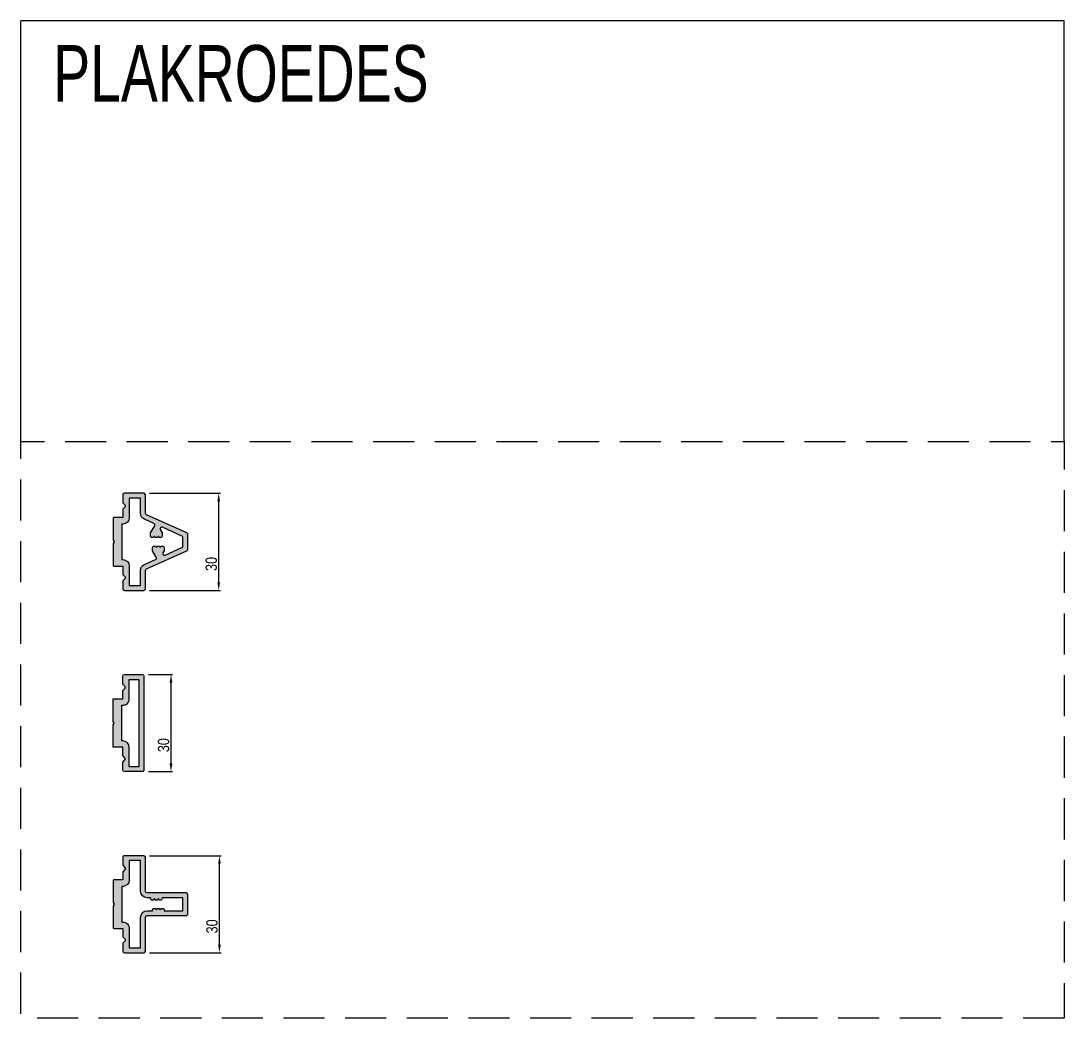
# Model space of a CAD drawing. Header units: millimetres. Extents: x -157 to 4988, y 4688 to 7765.
# Drawn here: x 2333.4 to 2655.9, y 4688.5 to 4996.7 of the extents above; entities that cross this region are included whole.
import ezdxf

# ---------------------------------------------------------------- set-up
doc = ezdxf.new("R2010")
doc.units = ezdxf.units.MM
doc.header["$LTSCALE"] = 0.2
doc.linetypes.add('DASHED2', pattern=[9.524999999999999, 6.35, -3.175])
for name, color, linetype in [('4030050$0$RI-HATCH-P', 7, 'Continuous'), ('4030050$0$RI-PROFILE', 7, 'Continuous'), ('4030150$0$RI-HATCH-P', 7, 'Continuous'), ('4030150$0$RI-PROFILE', 7, 'Continuous'), ('4030603$0$RI-HATCH-P', 7, 'Continuous'), ('4030603$0$RI-PROFILE', 7, 'Continuous'), ('RI-DIMENSION', 7, 'Continuous'), ('RI-LAYOUT', 7, 'Continuous'), ('RI-TEXT-GENERAL-DEU', 7, 'Continuous'), ('RI-TEXT-GENERAL-ENG', 7, 'Continuous'), ('RI-TEXT-GENERAL-FRA', 7, 'Continuous'), ('RI-TEXT-GENERAL-NL', 7, 'Continuous')]:
    doc.layers.add(name, color=color, linetype=linetype)
doc.styles.get("Standard").update_dxf_attribs({"font": 'arial.ttf'})
doc.styles.add('T6', font='arial.ttf', dxfattribs={"width": 0.8, "height": 3.5})
doc.styles.add('T8', font='arial.ttf', dxfattribs={"width": 0.7, "height": 3.5})
doc.dimstyles.new('1-1', dxfattribs={"dimscale": 0, "dimtxt": 2.5, "dimasz": 2.5, "dimexe": 0.5, "dimexo": 1.5, "dimgap": 0.5, "dimtad": 1, "dimzin": 9, "dimdsep": 46, "dimtxsty": 'Standard', "dimcen": 2.5, "dimclrd": 256, "dimclre": 256, "dimclrt": 256, "dimadec": 1, "dimazin": 2, "dimtfac": 1, "dimtmove": 0, "dimatfit": 3, "dimfxl": 1, "dimtolj": 1, "dimtzin": 9, "dimlwd": -1, "dimlwe": -1, "dimarcsym": 0})

# ---------------------------------------------------------------- blocks, each defined once
blk = doc.blocks.new('4030603$0$4030603B')
at = {"layer": '4030603$0$RI-PROFILE'}
for points in [[(12.72048531327798, -2.872849336199579e-08), (17.27951477065946, -2.873031235139933e-08, 0.2950712656434887), (17.73542898302352, 0.294714241213569), (23.36859795638711, 12.80528570130053, -0.2950712656432928), (23.8245121687506, 13.09999997124413), (29.5000000419669, 13.09999997124231, 0.4142135623730284), (30.0000000419669, 13.59999997124186), (30.00000004196872, 19.59999997124186, 0.4142135623731616), (29.50000004196872, 20.09999997124231), (27.03989184213978, 20.09999997124322), (26.28789184214574, 19.34799997124918), (25.81450965945359, 19.34799997124918), (25.06250965945955, 20.09999997124368), (22.50000004196872, 20.09999997124459), (22.50000004196963, 22.89999997124477, 0.414213562373095), (22.30000004196981, 23.09999997124504), (15.51961528424007, 23.09999997124731), (15.00000004196963, 22.79999997124759), (14.48038479969918, 23.09999997124777), (7.700000041969446, 23.0999999712505, 0.414213562373095), (7.500000041969628, 22.89999997125022), (7.500000041968718, 20.0999999712505), (4.940248116840934, 20.09999997125141), (4.188248116841436, 19.34799997125145), (3.714154523001611, 19.34799997125191), (2.962154523002113, 20.09999997125186), (0.5000000419687183, 20.09999997125277, 0.4142135623730284), (4.196871827844006e-08, 19.59999997125323), (4.196508029963297e-08, 13.59999997125323, 0.414213562373095), (0.5000000419668993, 13.09999997125277), (6.175487915185016, 13.09999997125095, -0.2950712656433403), (6.631402127548512, 12.8052857013069), (12.26457110091459, 0.2947142412151038, 0.2950712656432855)], [(13.69012256723738, 1.499999971270256), (16.3098775167075, 1.499999971269347, 0.2950712656434885), (16.76579172907151, 1.794714241213228), (19.49491361488191, 7.855756353950198, 0.7265425280052866), (18.79082098137178, 8.495101378662355), (17.75000004346708, 7.899999971445936), (16.75000003948281, 7.899999971445482), (16.37500003984206, 8.116506323014391, -0.2679491924311116), (16.3000000400578, 8.246410133706604), (16.30000004090004, 8.753589810678932, -0.2679491924311205), (16.37500004111575, 8.883493621122057), (16.75000004147506, 9.0999999714453), (16.37500004183431, 9.31650632301421, -0.2679491924309085), (16.30000004205004, 9.446410133706308), (16.30000004289184, 9.953589810678864, -0.2679491924311635), (16.37500004310749, 10.08349362112205), (16.75000004346686, 10.29999997144557), (16.37500004382622, 10.51650632301397, -0.2679491924313304), (16.30000004404184, 10.64641013370624), (16.30000004493127, 11.18215896054875, -0.2839990346092803), (16.38287827681393, 11.31630316719958), (16.7500000434668, 11.49999997127031), (17.75000004346504, 11.49999997127031), (19.96507196307772, 10.23445706052485, 0.4426170886650712), (20.66902425148717, 10.46331083895825), (22.00085531929929, 13.42114289146826, -0.2950712656434381), (23.82451216875521, 14.59999997124339), (28.50000004197116, 14.59999997124157), (28.50000004197116, 18.10000058735284), (22.50000004197139, 18.10000058735511, -0.4142135623729869), (20.50000004197207, 20.10000058735511), (20.50000004197207, 20.40000058735575), (9.5000000419721, 20.4000005873603), (9.500000041970395, 20.10000058734977, -0.4142135623715217), (7.50000004196977, 18.10000058736114), (1.500000041971191, 18.10000058736284), (1.500000041969372, 14.59999997125158), (6.175487915188853, 14.5999999712497, -0.2950712656432446), (7.999144764643233, 13.4211428914744), (9.545859462212263, 9.986080878636244, 0.4426170886650231), (10.24981175062163, 9.75722710020284), (12.25000004451095, 10.89999997952771), (13.25000004451095, 10.89999997952771), (13.62500004609478, 10.68349362683728, -0.2679491934831935), (13.70000004587916, 10.55358981555617), (13.70000004304603, 10.04641013743333, -0.2679491913791988), (13.62500004283038, 9.916506327579043), (13.25000004247096, 9.699999977255516), (13.62500004211154, 9.48349362568706, -0.2679491924310258), (13.70000004189592, 9.353589814994962), (13.70000004105424, 8.84641013802252, -0.2679491924312064), (13.62500004083864, 8.716506327579282), (13.25000004047916, 8.499999977255698), (13.62500004011991, 8.283493625686674, -0.2679491924311116), (13.70000003990418, 8.153589814994461), (13.70000003906199, 7.64641013802202, -0.2679491924309604), (13.62500003884634, 7.516506327578952), (13.25000003848692, 7.299999977255425), (12.25000004451095, 7.29999997725497), (11.57301066605521, 7.687076480736096, 0.7265425270267584), (10.86891803365722, 7.047731455387975), (13.23420835487372, 1.794714241214081, 0.2950712656432803)]]:
    blk.add_lwpolyline(points, format="xyb", close=True, dxfattribs=at)
blk = doc.blocks.new('4030603')
at = {"layer": '4030603$0$RI-HATCH-P'}
h = blk.add_hatch(color=256, dxfattribs=at)
h.dxf.hatch_style = 1
edge = h.paths.add_edge_path()
edge.add_line((12.72048531327798, -2.872849336199579e-08), (17.27951477065946, -2.873031235139933e-08))
edge.add_arc((17.27951477065967, 0.4999999712697314), 0.5000000000000437, 269.999999999976, 335.7592619131087)
edge.add_line((17.73542898302352, 0.294714241213569), (23.36859795638711, 12.80528570130053))
edge.add_arc((23.82451216875063, 12.59999997124439), 0.4999999999997395, 90.00000000000358, 155.7592619130953, ccw=False)
edge.add_line((23.8245121687506, 13.09999997124413), (29.5000000419669, 13.09999997124231))
edge.add_arc((29.50000004196707, 13.59999997124214), 0.4999999999998295, 269.9999999999804, 359.9999999999674)
edge.add_line((30.0000000419669, 13.59999997124186), (30.00000004196872, 19.59999997124186))
edge.add_arc((29.50000004196855, 19.59999997124214), 0.5000000000001705, 359.9999999999674, 449.9999999999804)
edge.add_line((29.50000004196872, 20.09999997124231), (27.03989184213978, 20.09999997124322))
edge.add_line((27.03989184213978, 20.09999997124322), (26.28789184214574, 19.34799997124918))
edge.add_line((26.28789184214574, 19.34799997124918), (25.81450965945359, 19.34799997124918))
edge.add_line((25.81450965945359, 19.34799997124918), (25.06250965945955, 20.09999997124368))
edge.add_line((25.06250965945955, 20.09999997124368), (22.50000004196872, 20.09999997124459))
edge.add_line((22.50000004196872, 20.09999997124459), (22.50000004196963, 22.89999997124477))
edge.add_arc((22.30000004196958, 22.89999997124499), 0.2000000000000455, 359.9999999999349, 449.9999999999349)
edge.add_line((22.30000004196981, 23.09999997124504), (15.51961528424007, 23.09999997124731))
edge.add_line((15.51961528424007, 23.09999997124731), (15.00000004196963, 22.79999997124759))
edge.add_line((15.00000004196963, 22.79999997124759), (14.48038479969918, 23.09999997124777))
edge.add_line((14.48038479969918, 23.09999997124777), (7.700000041969446, 23.0999999712505))
edge.add_arc((7.700000041969673, 22.89999997125045), 0.2000000000000455, 90.00000000006513, 180.0000000000651)
edge.add_line((7.500000041969628, 22.89999997125022), (7.500000041968718, 20.0999999712505))
edge.add_line((7.500000041968718, 20.0999999712505), (4.940248116840934, 20.09999997125141))
edge.add_line((4.940248116840934, 20.09999997125141), (4.188248116841436, 19.34799997125145))
edge.add_line((4.188248116841436, 19.34799997125145), (3.714154523001611, 19.34799997125191))
edge.add_line((3.714154523001611, 19.34799997125191), (2.962154523002113, 20.09999997125186))
edge.add_line((2.962154523002113, 20.09999997125186), (0.5000000419687183, 20.09999997125277))
edge.add_arc((0.5000000419685477, 19.59999997125294), 0.4999999999998295, 89.99999999998046, 179.9999999999674)
edge.add_line((4.196871827844006e-08, 19.59999997125323), (4.196508029963297e-08, 13.59999997125323))
edge.add_arc((0.5000000419662172, 13.59999997125391), 0.5000000000011369, 180.0000000000782, 270.0000000000782)
edge.add_line((0.5000000419668993, 13.09999997125277), (6.175487915185016, 13.09999997125095))
edge.add_arc((6.175487915184675, 12.59999997125105), 0.4999999999999005, 24.24073808685938, 89.99999999996089, ccw=False)
edge.add_line((6.631402127548512, 12.8052857013069), (12.26457110091459, 0.2947142412151038))
edge.add_arc((12.72048531327807, 0.4999999712711699), 0.499999999999664, 204.2407380868989, 269.9999999999888)
edge = h.paths.add_edge_path(flags=16)
edge.add_line((13.69012256723738, 1.499999971270256), (16.3098775167075, 1.499999971269347))
edge.add_arc((16.30987751670768, 1.999999971269347), 0.5, 269.9999999999793, 335.759261913112)
edge.add_line((16.76579172907151, 1.794714241213228), (19.49491361488191, 7.855756353950198))
edge.add_arc((19.03899940251806, 8.061042084006269), 0.5000000000000011, 335.759261913118, 479.7592619131065)
edge.add_line((18.79082098137178, 8.495101378662355), (17.75000004346708, 7.899999971445936))
edge.add_line((17.75000004346708, 7.899999971445936), (16.75000003948281, 7.899999971445482))
edge.add_line((16.75000003948281, 7.899999971445482), (16.37500003984206, 8.116506323014391))
edge.add_arc((16.45000004005779, 8.246410133457504), 0.1499999999999989, 179.9999999048507, 239.9999999048489, ccw=False)
edge.add_line((16.3000000400578, 8.246410133706604), (16.30000004090004, 8.753589810678932))
edge.add_arc((16.45000004090004, 8.753589810429851), 0.1499999999999986, 119.9999999048581, 179.9999999048582, ccw=False)
edge.add_line((16.37500004111575, 8.883493621122057), (16.75000004147506, 9.0999999714453))
edge.add_line((16.75000004147506, 9.0999999714453), (16.37500004183431, 9.31650632301421))
edge.add_arc((16.45000004205004, 9.446410133457322), 0.1499999999999989, 179.9999999048941, 239.9999999048489, ccw=False)
edge.add_line((16.30000004205004, 9.446410133706308), (16.30000004289184, 9.953589810678864))
edge.add_arc((16.45000004289184, 9.953589810429872), 0.1499999999999986, 119.999999904883, 179.9999999048921, ccw=False)
edge.add_line((16.37500004310749, 10.08349362112205), (16.75000004346686, 10.29999997144557))
edge.add_line((16.75000004346686, 10.29999997144557), (16.37500004382622, 10.51650632301397))
edge.add_arc((16.45000004404184, 10.64641013345715), 0.1499999999999989, 179.9999999048541, 239.99999990489908, ccw=False)
edge.add_line((16.30000004404184, 10.64641013370624), (16.30000004493127, 11.18215896054875))
edge.add_arc((16.45000004493127, 11.18215896029968), 0.1499999999999986, 116.58201891331649, 179.9999999048643, ccw=False)
edge.add_line((16.38287827681393, 11.31630316719958), (16.7500000434668, 11.49999997127031))
edge.add_line((16.7500000434668, 11.49999997127031), (17.75000004346504, 11.49999997127031))
edge.add_line((17.75000004346504, 11.49999997127031), (19.96507196307772, 10.23445706052485))
edge.add_arc((20.21311003912336, 10.66859656901445), 0.5000000000000191, 240.2592619131028, 335.7592619131028)
edge.add_line((20.66902425148717, 10.46331083895825), (22.00085531929929, 13.42114289146826))
edge.add_arc((23.82451216875441, 12.59999997124339), 2, 89.9999999999772, 155.7592619130994, ccw=False)
edge.add_line((23.82451216875521, 14.59999997124339), (28.50000004197116, 14.59999997124157))
edge.add_line((28.50000004197116, 14.59999997124157), (28.50000004197116, 18.10000058735284))
edge.add_line((28.50000004197116, 18.10000058735284), (22.50000004197139, 18.10000058735511))
edge.add_arc((22.5000000419721, 20.10000058735514), 2.000000000000028, 180.0000000000008, 269.99999999997965, ccw=False)
edge.add_line((20.50000004197207, 20.10000058735511), (20.50000004197207, 20.40000058735575))
edge.add_line((20.50000004197207, 20.40000058735575), (9.5000000419721, 20.4000005873603))
edge.add_line((9.5000000419721, 20.4000005873603), (9.500000041970395, 20.10000058734977))
edge.add_arc((7.500000041970395, 20.10000058736114), 2, 269.9999999999821, 359.9999999996743, ccw=False)
edge.add_line((7.50000004196977, 18.10000058736114), (1.500000041971191, 18.10000058736284))
edge.add_line((1.500000041971191, 18.10000058736284), (1.500000041969372, 14.59999997125158))
edge.add_line((1.500000041969372, 14.59999997125158), (6.175487915188853, 14.5999999712497))
edge.add_arc((6.175487915188038, 12.5999999712497), 2, 24.240738086895192, 89.99999999997658, ccw=False)
edge.add_line((7.999144764643233, 13.4211428914744), (9.545859462212263, 9.986080878636244))
edge.add_arc((10.00177367457605, 10.19136660869246), 0.5000000000000004, 204.2407380868997, 299.7407380868905)
edge.add_line((10.24981175062163, 9.75722710020284), (12.25000004451095, 10.89999997952771))
edge.add_line((12.25000004451095, 10.89999997952771), (13.25000004451095, 10.89999997952771))
edge.add_line((13.25000004451095, 10.89999997952771), (13.62500004609478, 10.68349362683728))
edge.add_arc((13.55000004587916, 10.5535898163941), 0.1499999999999998, -3.200665901204047e-07, 59.999999904898516, ccw=False)
edge.add_line((13.70000004587916, 10.55358981555617), (13.70000004304603, 10.04641013743333))
edge.add_arc((13.55000004304603, 10.04641013827122), 0.1500000000000004, 299.9999999048836, 359.99999967994967, ccw=False)
edge.add_line((13.62500004283038, 9.916506327579043), (13.25000004247096, 9.699999977255516))
edge.add_line((13.25000004247096, 9.699999977255516), (13.62500004211154, 9.48349362568706))
edge.add_arc((13.55000004189592, 9.353589815243883), 0.1499999999999998, -9.508079301667749e-08, 59.999999904898516, ccw=False)
edge.add_line((13.70000004189592, 9.353589814994962), (13.70000004105424, 8.84641013802252))
edge.add_arc((13.55000004105424, 8.846410138271422), 0.1500000000000004, 299.99999990490886, 359.9999999049267, ccw=False)
edge.add_line((13.62500004083864, 8.716506327579282), (13.25000004047916, 8.499999977255698))
edge.add_line((13.25000004047916, 8.499999977255698), (13.62500004011991, 8.283493625686674))
edge.add_arc((13.55000003990418, 8.153589815243562), 0.1499999999999997, -9.514928933640476e-08, 59.99999990484832, ccw=False)
edge.add_line((13.70000003990418, 8.153589814994461), (13.70000003906199, 7.64641013802202))
edge.add_arc((13.55000003906199, 7.646410138271125), 0.1500000000000004, 299.9999999048838, 359.999999904849, ccw=False)
edge.add_line((13.62500003884634, 7.516506327578952), (13.25000003848692, 7.299999977255425))
edge.add_line((13.25000003848692, 7.299999977255425), (12.25000004451095, 7.29999997725497))
edge.add_line((12.25000004451095, 7.29999997725497), (11.57301066605521, 7.687076480736096))
edge.add_arc((11.32483224602102, 7.25301718544416), 0.5, 60.24073823368905, 204.2407380868965)
edge.add_line((10.86891803365722, 7.047731455387975), (13.23420835487372, 1.794714241214081))
edge.add_arc((13.69012256723752, 1.99999997127026), 0.5000000000000038, 204.2407380868956, 269.9999999999845)
blk.add_blockref('4030603$0$4030603B', (0, 0))
blk = doc.blocks.new('4030150$0$4030150B')
at = {"layer": '4030150$0$RI-PROFILE'}
for points in [[(9.999999884854397, 29.50000002343285, 0.414213562373095), (9.499999884854851, 30.00000002343285), (3.499999884854397, 30.00000002343467, 0.4142135623733614), (2.999999884854397, 29.50000002343558), (2.999999884853487, 27.03989182360664), (3.751999884847528, 26.28789182361169), (3.751999884847528, 25.81450964092045), (2.999999884853032, 25.06250964092641), (2.999999884851668, 22.50000002343558), (0.1999998848519411, 22.50000002343648, 0.414213562373095), (-1.151483317585189e-07, 22.30000002343667), (-1.151506054952733e-07, 15.51961526570693), (0.2999998848491217, 15.00000002343648), (-1.151510602426242e-07, 14.48038478116604), (-1.151537887267295e-07, 7.70000002343631, 0.414213562373095), (0.1999998848464841, 7.500000023436492), (2.999999884846211, 7.500000023435582), (2.999999884845302, 4.940248098307798), (3.7519998848448, 4.18824809830739), (3.751999884848438, 3.714154504471203), (2.999999884844847, 2.962154504468977), (2.999999884843483, 0.5000000234355824, 0.414213562373095), (3.499999884843483, 2.343558236361787e-08), (9.499999884843938, 2.343285387951255e-08, 0.414213562373095), (9.999999884843938, 0.5000000234328539), (9.99999988484894, 11.00000002343285, -0.414213562373095), (10.49999988484894, 11.50000002343285), (22.59994058978686, 11.50000002343285, 0.4142135623732282), (23.09994058978732, 12.00000002343285), (23.09994058978686, 18.00000002343285, 0.4142135623729618), (22.59994058978732, 18.50000002343285), (10.49999988485076, 18.50000002343467, -0.414213562373095), (9.999999884850759, 19.00000002343467)], [(12.19994058153004, 13.00000002343285), (12.19994058153004, 13.250000025975), (12.41644693422047, 13.62500002755888, -0.2679491934831935), (12.54635074550158, 13.70000002734326), (13.05353042362442, 13.70000002451008, -0.2679491913791988), (13.18343423347864, 13.62500002429448), (13.39994058380223, 13.250000023935), (13.61644693537068, 13.62500002357564, -0.2679491924310258), (13.74635074606278, 13.70000002336002), (14.25353042303522, 13.70000002251828, -0.2679491924312064), (14.38343423347846, 13.62500002230269), (14.59994058380205, 13.25000002194321), (14.81644693537107, 13.62500002158396, -0.2679491924311116), (14.94635074606328, 13.70000002136823), (15.45353042303572, 13.70000002052603, -0.2679491924309604), (15.58343423347873, 13.62500002031044), (15.79994058380232, 13.25000001995096), (15.79994058380243, 13.00000002343285), (21.59994058978732, 13.00000002343285), (21.59994058978686, 17.00000002343285), (15.19994058961215, 17.00000002343387), (15.19994058961226, 16.75000002094686), (14.98343423804335, 16.37500002130611, -0.2679491924311116), (14.85353042735114, 16.30000002152184), (14.34635075037881, 16.30000002236415, -0.2679491924311205), (14.21644693993569, 16.37500002257985), (13.99994058961244, 16.7500000229391), (13.78343423804353, 16.37500002329836, -0.2679491924309085), (13.65353042735143, 16.30000002351409), (13.14635075037888, 16.30000002435594, -0.2679491924311635), (13.01644693993564, 16.37500002457153), (12.79994058961217, 16.7500000249309), (12.58343423804371, 16.37500002529026, -0.2679491924313304), (12.4535304273515, 16.30000002550588), (11.91778160050894, 16.30000002639537, -0.2839990346092803), (11.78363739385811, 16.38287825827803), (11.59994058978743, 16.7500000249309), (11.59994058978743, 17.0000000234345), (10.49999988485076, 17.00000002343467, -0.414213562373095), (8.499999884850759, 19.00000002343467), (8.499999884854397, 28.50000002343376), (4.999999884854397, 28.50000002343467), (4.999999884851668, 22.50000002343467, -0.4142135623729618), (2.999999884851668, 20.50000002343558), (2.699999884851486, 20.50000002343558), (2.699999884847848, 9.500000023433756), (2.999999884846211, 9.500000023433756, -0.4142135623732282), (4.999999884846211, 7.500000023432847), (4.999999884844392, 1.500000023434673), (8.499999884844392, 1.500000023433763), (8.49999988484894, 11.00000002343285, -0.414213562373095), (10.49999988484894, 13.00000002343285)]]:
    blk.add_lwpolyline(points, format="xyb", close=True, dxfattribs=at)
blk = doc.blocks.new('4030150')
at = {"layer": '4030150$0$RI-HATCH-P'}
h = blk.add_hatch(color=256, dxfattribs=at)
h.dxf.hatch_style = 1
edge = h.paths.add_edge_path()
edge.add_arc((9.499999884854624, 29.50000002343307), 0.4999999999997726, 359.999999999974, 449.999999999974)
edge.add_line((9.499999884854851, 30.00000002343285), (3.499999884854397, 30.00000002343467))
edge.add_arc((3.499999884853715, 29.50000002343535), 0.4999999999993179, 89.99999999992184, 179.9999999999739)
edge.add_line((2.999999884854397, 29.50000002343558), (2.999999884853487, 27.03989182360664))
edge.add_line((2.999999884853487, 27.03989182360664), (3.751999884847528, 26.28789182361169))
edge.add_line((3.751999884847528, 26.28789182361169), (3.751999884847528, 25.81450964092045))
edge.add_line((3.751999884847528, 25.81450964092045), (2.999999884853032, 25.06250964092641))
edge.add_line((2.999999884853032, 25.06250964092641), (2.999999884851668, 22.50000002343558))
edge.add_line((2.999999884851668, 22.50000002343558), (0.1999998848519411, 22.50000002343648))
edge.add_arc((0.1999998848517137, 22.30000002343644), 0.2000000000000455, 89.99999999993486, 179.9999999999349)
edge.add_line((-1.151483317585189e-07, 22.30000002343667), (-1.151506054952733e-07, 15.51961526570693))
edge.add_line((-1.151506054952733e-07, 15.51961526570693), (0.2999998848491217, 15.00000002343648))
edge.add_line((0.2999998848491217, 15.00000002343648), (-1.151510602426242e-07, 14.48038478116604))
edge.add_line((-1.151510602426242e-07, 14.48038478116604), (-1.151537887267295e-07, 7.70000002343631))
edge.add_arc((0.1999998848462567, 7.700000023436537), 0.2000000000000455, 180.0000000000651, 270.0000000000651)
edge.add_line((0.1999998848464841, 7.500000023436492), (2.999999884846211, 7.500000023435582))
edge.add_line((2.999999884846211, 7.500000023435582), (2.999999884845302, 4.940248098307798))
edge.add_line((2.999999884845302, 4.940248098307798), (3.7519998848448, 4.18824809830739))
edge.add_line((3.7519998848448, 4.18824809830739), (3.751999884848438, 3.714154504471203))
edge.add_line((3.751999884848438, 3.714154504471203), (2.999999884844847, 2.962154504468977))
edge.add_line((2.999999884844847, 2.962154504468977), (2.999999884843483, 0.5000000234355824))
edge.add_arc((3.499999884843483, 0.5000000234355824), 0.5, 180, 270)
edge.add_line((3.499999884843483, 2.343558236361787e-08), (9.499999884843938, 2.343285387951255e-08))
edge.add_arc((9.499999884843938, 0.5000000234328539), 0.5, 270, 360)
edge.add_line((9.999999884843938, 0.5000000234328539), (9.99999988484894, 11.00000002343285))
edge.add_arc((10.49999988484894, 11.00000002343285), 0.5, 90, 180, ccw=False)
edge.add_line((10.49999988484894, 11.50000002343285), (22.59994058978686, 11.50000002343285))
edge.add_arc((22.5999405897872, 12.00000002343296), 0.5000000000001137, 269.9999999999609, 359.999999999987)
edge.add_line((23.09994058978732, 12.00000002343285), (23.09994058978686, 18.00000002343285))
edge.add_arc((22.59994058978697, 18.00000002343296), 0.4999999999998863, 359.999999999987, 449.9999999999609)
edge.add_line((22.59994058978732, 18.50000002343285), (10.49999988485076, 18.50000002343467))
edge.add_arc((10.49999988485076, 19.00000002343467), 0.5, 180, 270, ccw=False)
edge.add_line((9.999999884850759, 19.00000002343467), (9.999999884854397, 29.50000002343285))
edge = h.paths.add_edge_path(flags=16)
edge.add_line((12.19994058153004, 13.00000002343285), (12.19994058153004, 13.250000025975))
edge.add_line((12.19994058153004, 13.250000025975), (12.41644693422047, 13.62500002755888))
edge.add_arc((12.54635074466364, 13.55000002734326), 0.1499999999999998, 89.99999967993341, 149.9999999048985, ccw=False)
edge.add_line((12.54635074550158, 13.70000002734326), (13.05353042362442, 13.70000002451008))
edge.add_arc((13.05353042278655, 13.55000002451015), 0.1499999999999222, 29.999999904891524, 89.9999996799578, ccw=False)
edge.add_line((13.18343423347864, 13.62500002429448), (13.39994058380223, 13.250000023935))
edge.add_line((13.39994058380223, 13.250000023935), (13.61644693537068, 13.62500002357564))
edge.add_arc((13.74635074581386, 13.55000002336002), 0.1499999999999998, 89.9999999049192, 149.9999999048985, ccw=False)
edge.add_line((13.74635074606278, 13.70000002336002), (14.25353042303522, 13.70000002251828))
edge.add_arc((14.25353042278632, 13.55000002251828), 0.1500000000000004, 29.99999990490892, 89.99999990492671, ccw=False)
edge.add_line((14.38343423347846, 13.62500002230269), (14.59994058380205, 13.25000002194321))
edge.add_line((14.59994058380205, 13.25000002194321), (14.81644693537107, 13.62500002158396))
edge.add_arc((14.94635074581418, 13.55000002136823), 0.1499999999999997, 89.99999990485071, 149.9999999048483, ccw=False)
edge.add_line((14.94635074606328, 13.70000002136823), (15.45353042303572, 13.70000002052603))
edge.add_arc((15.45353042278664, 13.55000002052611), 0.1499999999999222, 29.999999904891524, 89.9999999048568, ccw=False)
edge.add_line((15.58343423347873, 13.62500002031044), (15.79994058380232, 13.25000001995096))
edge.add_line((15.79994058380232, 13.25000001995096), (15.79994058380243, 13.00000002343285))
edge.add_line((15.79994058380243, 13.00000002343285), (21.59994058978732, 13.00000002343285))
edge.add_line((21.59994058978732, 13.00000002343285), (21.59994058978686, 17.00000002343285))
edge.add_line((21.59994058978686, 17.00000002343285), (15.19994058961215, 17.00000002343387))
edge.add_line((15.19994058961215, 17.00000002343387), (15.19994058961226, 16.75000002094686))
edge.add_line((15.19994058961226, 16.75000002094686), (14.98343423804335, 16.37500002130611))
edge.add_arc((14.85353042760024, 16.45000002152184), 0.1499999999999989, 269.9999999048507, 329.9999999048489, ccw=False)
edge.add_line((14.85353042735114, 16.30000002152184), (14.34635075037881, 16.30000002236415))
edge.add_arc((14.34635075062789, 16.45000002236414), 0.1499999999999986, 209.9999999048581, 269.99999990485816, ccw=False)
edge.add_line((14.21644693993569, 16.37500002257985), (13.99994058961244, 16.7500000229391))
edge.add_line((13.99994058961244, 16.7500000229391), (13.78343423804353, 16.37500002329836))
edge.add_arc((13.65353042760042, 16.45000002351409), 0.1499999999999989, 269.9999999048941, 329.9999999048489, ccw=False)
edge.add_line((13.65353042735143, 16.30000002351409), (13.14635075037888, 16.30000002435594))
edge.add_arc((13.14635075062779, 16.45000002435596), 0.1500000000000199, 209.9999999049129, 269.999999904922, ccw=False)
edge.add_line((13.01644693993564, 16.37500002457153), (12.79994058961217, 16.7500000249309))
edge.add_line((12.79994058961217, 16.7500000249309), (12.58343423804371, 16.37500002529026))
edge.add_arc((12.45353042760057, 16.45000002550583), 0.1499999999999512, 269.999999904865, 329.99999990490886, ccw=False)
edge.add_line((12.4535304273515, 16.30000002550588), (11.91778160050894, 16.30000002639537))
edge.add_arc((11.917781600758, 16.45000002639537), 0.1499999999999986, 206.5820189133165, 269.99999990486424, ccw=False)
edge.add_line((11.78363739385811, 16.38287825827803), (11.59994058978743, 16.7500000249309))
edge.add_line((11.59994058978743, 16.7500000249309), (11.59994058978743, 17.0000000234345))
edge.add_line((11.59994058978743, 17.0000000234345), (10.49999988485076, 17.00000002343467))
edge.add_arc((10.49999988485076, 19.00000002343467), 2, 180, 270, ccw=False)
edge.add_line((8.499999884850759, 19.00000002343467), (8.499999884854397, 28.50000002343376))
edge.add_line((8.499999884854397, 28.50000002343376), (4.999999884854397, 28.50000002343467))
edge.add_line((4.999999884854397, 28.50000002343467), (4.999999884851668, 22.50000002343467))
edge.add_arc((2.999999884851668, 22.50000002343558), 2, 270, 359.99999999997397, ccw=False)
edge.add_line((2.999999884851668, 20.50000002343558), (2.699999884851486, 20.50000002343558))
edge.add_line((2.699999884851486, 20.50000002343558), (2.699999884847848, 9.500000023433756))
edge.add_line((2.699999884847848, 9.500000023433756), (2.999999884846211, 9.500000023433756))
edge.add_arc((2.999999884846211, 7.500000023433756), 2, -2.609112925711088e-11, 90, ccw=False)
edge.add_line((4.999999884846211, 7.500000023432847), (4.999999884844392, 1.500000023434673))
edge.add_line((4.999999884844392, 1.500000023434673), (8.499999884844392, 1.500000023433763))
edge.add_line((8.499999884844392, 1.500000023433763), (8.49999988484894, 11.00000002343285))
edge.add_arc((10.49999988484894, 11.00000002343285), 2, 90, 180, ccw=False)
edge.add_line((10.49999988484894, 13.00000002343285), (12.19994058153004, 13.00000002343285))
blk.add_blockref('4030150$0$4030150B', (0, 0))
blk = doc.blocks.new('4030050$0$4030050B')
at = {"layer": '4030050$0$RI-PROFILE'}
for points in [[(0.500000020409388, -3.940984072414722e-08), (29.50000002040939, -3.942030701864496e-08, 0.4142135623730784), (30.00000002040962, 0.4999999605792382), (30.00000002041143, 5.999999960579693, 0.4142135623731117), (29.50000002041166, 6.499999960579693), (27.03989182058295, 6.499999960580602), (26.28789182058846, 5.747999960586561), (25.81450963789631, 5.747999960586561), (25.06250963790249, 6.499999960581057), (22.50000002041166, 6.499999960581967), (22.5000000204126, 9.299999960582149, 0.4142135623731367), (22.30000002041278, 9.499999960582421), (15.5196152626835, 9.499999960584695), (15.0000000204126, 9.199999960584968), (14.48038477814215, 9.49999996058515), (7.700000020412652, 9.49999996058743, 0.4142135623730534), (7.500000020412607, 9.299999960587613), (7.500000020411669, 6.499999960587886), (4.940248095284339, 6.499999960588795), (4.188248095284152, 5.747999960588842), (3.714154501447737, 5.747999960586114), (2.962154501445063, 6.49999996058925), (0.5000000204116688, 6.499999960590159, 0.4142135623731283), (2.041144142594931e-08, 5.999999960590614), (2.04096153311184e-08, 0.4999999605901593, 0.4142135623730784)], [(28.50000002040984, 1.499999960579693), (28.50000002041098, 4.499999960579693), (22.50000002041098, 4.499999960581967, -0.4142135623729868), (20.50000002041166, 6.499999960581967), (20.50000002041166, 6.799999960583058), (9.500000020409622, 6.799999960586248), (9.500000020409622, 6.499999960587886, -0.4142135623732032), (7.500000020408933, 4.499999960587886), (1.500000020410759, 4.499999960589705), (1.50000002041007, 1.499999960589705)]]:
    blk.add_lwpolyline(points, format="xyb", close=True, dxfattribs=at)
blk = doc.blocks.new('4030050')
at = {"layer": '4030050$0$RI-HATCH-P'}
h = blk.add_hatch(color=256, dxfattribs=at)
h.dxf.hatch_style = 1
edge = h.paths.add_edge_path(flags=16)
edge.add_line((28.50000003777426, 1.499999938955362), (28.50000003777539, 4.499999938955362))
edge.add_line((28.50000003777539, 4.499999938955362), (22.50000003777539, 4.499999938957636))
edge.add_arc((22.5000000377761, 6.499999938957664), 2.000000000000028, 180.0000000000008, 269.99999999997965, ccw=False)
edge.add_line((20.50000003777608, 6.499999938957636), (20.50000003777608, 6.799999938958727))
edge.add_line((20.50000003777608, 6.799999938958727), (9.500000037774036, 6.799999938961918))
edge.add_line((9.500000037774036, 6.799999938961918), (9.500000037774036, 6.499999938963555))
edge.add_arc((7.500000037774061, 6.49999993896353), 1.999999999999975, -90.00000000002052, 6.821210263296962e-13, ccw=False)
edge.add_line((7.500000037773347, 4.499999938963555), (1.500000037775173, 4.499999938965374))
edge.add_line((1.500000037775173, 4.499999938965374), (1.500000037774484, 1.499999938965374))
edge.add_line((1.500000037774484, 1.499999938965374), (28.50000003777426, 1.499999938955362))
edge = h.paths.add_edge_path()
edge.add_line((0.5000000377738019, -6.103417149461166e-08), (29.5000000377738, -6.10446377891094e-08))
edge.add_arc((29.50000003777413, 0.4999999389552627), 0.4999999999999005, 269.9999999999625, 359.9999999999592)
edge.add_line((30.00000003777403, 0.4999999389549075), (30.00000003777585, 5.999999938955362))
edge.add_arc((29.50000003777598, 5.99999993895549), 0.4999999999998721, 359.9999999999853, 449.9999999999886)
edge.add_line((29.50000003777608, 6.499999938955362), (27.03989183794737, 6.499999938956272))
edge.add_line((27.03989183794737, 6.499999938956272), (26.28789183795287, 5.747999938962231))
edge.add_line((26.28789183795287, 5.747999938962231), (25.81450965526072, 5.747999938962231))
edge.add_line((25.81450965526072, 5.747999938962231), (25.06250965526691, 6.499999938956726))
edge.add_line((25.06250965526691, 6.499999938956726), (22.50000003777608, 6.499999938957636))
edge.add_line((22.50000003777608, 6.499999938957636), (22.50000003777701, 9.299999938957818))
edge.add_arc((22.30000003777698, 9.29999993895806), 0.2000000000000313, 359.9999999999308, 449.9999999999389)
edge.add_line((22.3000000377772, 9.49999993895809), (15.51961528004792, 9.499999938960364))
edge.add_line((15.51961528004792, 9.499999938960364), (15.00000003777701, 9.199999938960637))
edge.add_line((15.00000003777701, 9.199999938960637), (14.48038479550657, 9.49999993896082))
edge.add_line((14.48038479550657, 9.49999993896082), (7.700000037777066, 9.4999999389631))
edge.add_arc((7.700000037776967, 9.299999938963154), 0.199999999999946, 89.99999999997151, 179.9999999999633)
edge.add_line((7.500000037777021, 9.299999938963282), (7.500000037776083, 6.499999938963555))
edge.add_line((7.500000037776083, 6.499999938963555), (4.940248112648753, 6.499999938964464))
edge.add_line((4.940248112648753, 6.499999938964464), (4.188248112648566, 5.747999938964512))
edge.add_line((4.188248112648566, 5.747999938964512), (3.714154518812151, 5.747999938961783))
edge.add_line((3.714154518812151, 5.747999938961783), (2.962154518809477, 6.499999938964919))
edge.add_line((2.962154518809477, 6.499999938964919), (0.5000000377760827, 6.499999938965829))
edge.add_arc((0.5000000377757132, 5.999999938965971), 0.4999999999998579, 89.99999999995767, 179.9999999999642)
edge.add_line((3.777585533271122e-08, 5.999999938966283), (3.777402923788031e-08, 0.4999999389658285))
edge.add_arc((0.5000000377739298, 0.499999938965729), 0.4999999999999005, 179.9999999999886, 269.9999999999853)
blk.add_blockref('4030050$0$4030050B', (1.736441390676191e-08, -2.162433077046444e-08))
blk = doc.blocks.new('*D223')
at = {"layer": 'Defpoints', "color": 0, "transparency": 16777216}
for p in [(2371.38645361711, 4794.648837406125), (2379.795881900509, 4794.648837406125), (2371.38645200875, 4764.648838738381)]:
    blk.add_point(p, dxfattribs=at)
at = {"layer": 'RI-DIMENSION', "transparency": 16777216}
for p, q in [((2372.88645361711, 4794.648837406125), (2380.295881900509, 4794.648837406125)), ((2379.795881900509, 4767.148838738381), (2379.795881900509, 4792.148837406125)), ((2372.88645200875, 4764.648838738381), (2380.295881900509, 4764.648838738381))]:
    blk.add_line(p, q, dxfattribs=at)
for points in [[(2379.379215233843, 4792.148837406125), (2380.212548567176, 4792.148837406125), (2379.795881900509, 4794.648837406125)], [(2379.379215233843, 4767.148838738381), (2380.212548567176, 4767.148838738381), (2379.795881900509, 4764.648838738381)]]:
    blk.add_solid(points, dxfattribs=at)
at = {"layer": 'RI-DIMENSION', "transparency": 16777216, "insert": (2377.507682719064, 4772.809632090054), "char_height": 3.5, "attachment_point": 5, "rotation": 90, "style": 'T6'}
blk.add_mtext('\\A1;30', dxfattribs=at)
blk = doc.blocks.new('*D224')
at = {"layer": 'Defpoints', "color": 0, "transparency": 16777216}
for p in [(2371.635775721495, 4850.648838040034), (2394.54286274058, 4850.648838040034), (2371.635774113136, 4820.64883937229)]:
    blk.add_point(p, dxfattribs=at)
at = {"layer": 'RI-DIMENSION', "transparency": 16777216}
for p, q in [((2373.135775721495, 4850.648838040034), (2395.04286274058, 4850.648838040034)), ((2394.54286274058, 4823.14883937229), (2394.54286274058, 4848.148838040034)), ((2373.135774113136, 4820.64883937229), (2395.04286274058, 4820.64883937229))]:
    blk.add_line(p, q, dxfattribs=at)
for points in [[(2394.126196073914, 4848.148838040034), (2394.959529407247, 4848.148838040034), (2394.54286274058, 4850.648838040034)], [(2394.126196073914, 4823.14883937229), (2394.959529407247, 4823.14883937229), (2394.54286274058, 4820.64883937229)]]:
    blk.add_solid(points, dxfattribs=at)
at = {"layer": 'RI-DIMENSION', "transparency": 16777216, "insert": (2392.254663559135, 4828.809632723964), "char_height": 3.5, "attachment_point": 5, "rotation": 90, "style": 'T6'}
blk.add_mtext('\\A1;30', dxfattribs=at)
blk = doc.blocks.new('*D225')
at = {"layer": 'Defpoints', "color": 0, "transparency": 16777216}
for p in [(2371.636454049893, 4738.648838047705), (2394.765496137049, 4738.648838047705), (2371.636452441534, 4708.648839379961)]:
    blk.add_point(p, dxfattribs=at)
at = {"layer": 'RI-DIMENSION', "transparency": 16777216}
for p, q in [((2373.136454049893, 4738.648838047705), (2395.265496137049, 4738.648838047705)), ((2394.765496137049, 4711.148839379961), (2394.765496137049, 4736.148838047705)), ((2373.136452441534, 4708.648839379961), (2395.265496137049, 4708.648839379961))]:
    blk.add_line(p, q, dxfattribs=at)
for points in [[(2394.348829470382, 4736.148838047705), (2395.182162803715, 4736.148838047705), (2394.765496137049, 4738.648838047705)], [(2394.348829470382, 4711.148839379961), (2395.182162803715, 4711.148839379961), (2394.765496137049, 4708.648839379961)]]:
    blk.add_solid(points, dxfattribs=at)
at = {"layer": 'RI-DIMENSION', "transparency": 16777216, "insert": (2392.477296955603, 4716.809632731634), "char_height": 3.5, "attachment_point": 5, "rotation": 90, "style": 'T6'}
blk.add_mtext('\\A1;30', dxfattribs=at)
blk = doc.blocks.new('info-text-ARCH-1')
at = {"layer": 'RI-TEXT-GENERAL-DEU', "style": 'T8', "width": 0.7}
blk.add_attdef('DEU', (2.5, 1.190873040000724), '', height=1.75, dxfattribs=at)
at = {"layer": 'RI-TEXT-GENERAL-ENG', "style": 'T8', "width": 0.7}
blk.add_attdef('ENG', (2.5, 3.690873040000724), '', height=1.75, dxfattribs=at)
at = {"layer": 'RI-TEXT-GENERAL-FRA', "style": 'T8', "width": 0.7}
blk.add_attdef('FRA', (2.5, 6.190873040000724), '', height=1.75, dxfattribs=at)
at = {"layer": 'RI-TEXT-GENERAL-NL', "style": 'T8', "width": 0.7}
blk.add_attdef('NED', (2.5, 8.690873040000724), '', height=1.75, dxfattribs=at)

msp = doc.modelspace()

# ---------------------------------------------------------------- linework, layer by layer
at = {"layer": 'RI-LAYOUT'}
for p, q in [((2655.876908768761, 4996.655436191992), (2333.382505538528, 4996.655436191993)), ((2333.382505538528, 4866.655436191992), (2333.382505538528, 4996.655436191992)), ((2655.876908768761, 4866.655436191992), (2655.876908768761, 4996.655436191992))]:
    msp.add_line(p, q, dxfattribs=at)
at = {"layer": 'RI-LAYOUT', "linetype": 'DASHED2', "ltscale": 10, "flags": 128}
msp.add_lwpolyline([(2655.876908768761, 4688.453058361713), (2333.382505538528, 4688.453058361713), (2333.382505538528, 4866.655436191992), (2655.876908768761, 4866.655436191992)], close=True, dxfattribs=at)

# ---------------------------------------------------------------- block references
ref = msp.add_blockref('info-text-ARCH-1', (2318.382505538528, 4884.786269229902), dxfattribs=dict(xscale=10, yscale=10, zscale=10))
ref.add_attrib('NED', 'PLAKROEDES', (2343.382505538528, 4971.694999629919), dxfattribs={"layer": 'RI-TEXT-GENERAL-NL', "height": 17.5, "style": 'T8', "width": 0.7000000000000001})
at = {"color": 1, "rotation": 90}
msp.add_blockref('4030603', (2384.985775144804, 4820.648837998063), dxfattribs=at)
at = {"color": 1, "xscale": -1, "rotation": 90}
msp.add_blockref('4030050', (2371.386453008143, 4794.648837443896), dxfattribs=at)
at = {"color": 1}
msp.add_blockref('4030150', (2361.886453617105, 4708.648838024267), dxfattribs=at)

# ---------------------------------------------------------------- dimensions: what is measured, and where the dimension line sits
at = {"layer": 'RI-DIMENSION'}
for base, p1, p2, picture, middle in [((2394.54286274058, 4850.648838040034), (2371.635774113135, 4820.648839372288), (2371.635775721494, 4850.648838040032), '*D224', (2394.542862740581, 4828.809632723964)), ((2379.795881900509, 4794.648837406125), (2371.38645200875, 4764.648838738379), (2371.386453617109, 4794.648837406123), '*D223', (2379.79588190051, 4772.809632090054)), ((2394.765496137049, 4738.648838047705), (2371.636452441533, 4708.648839379959), (2371.636454049892, 4738.648838047703), '*D225', (2394.765496137049, 4716.809632731634))]:
    dim = msp.add_linear_dim(base=base, p1=p1, p2=p2, angle=90, dimstyle='1-1', override={"dimscale": 1, "dimdec": 1, "dimtxsty": 'T6'}, dxfattribs=at)
    dim.commit()
    dim.dimension.update_dxf_attribs({"geometry": picture, "text_midpoint": middle, "dimtype": 160})

doc.saveas('drawing.dxf')
